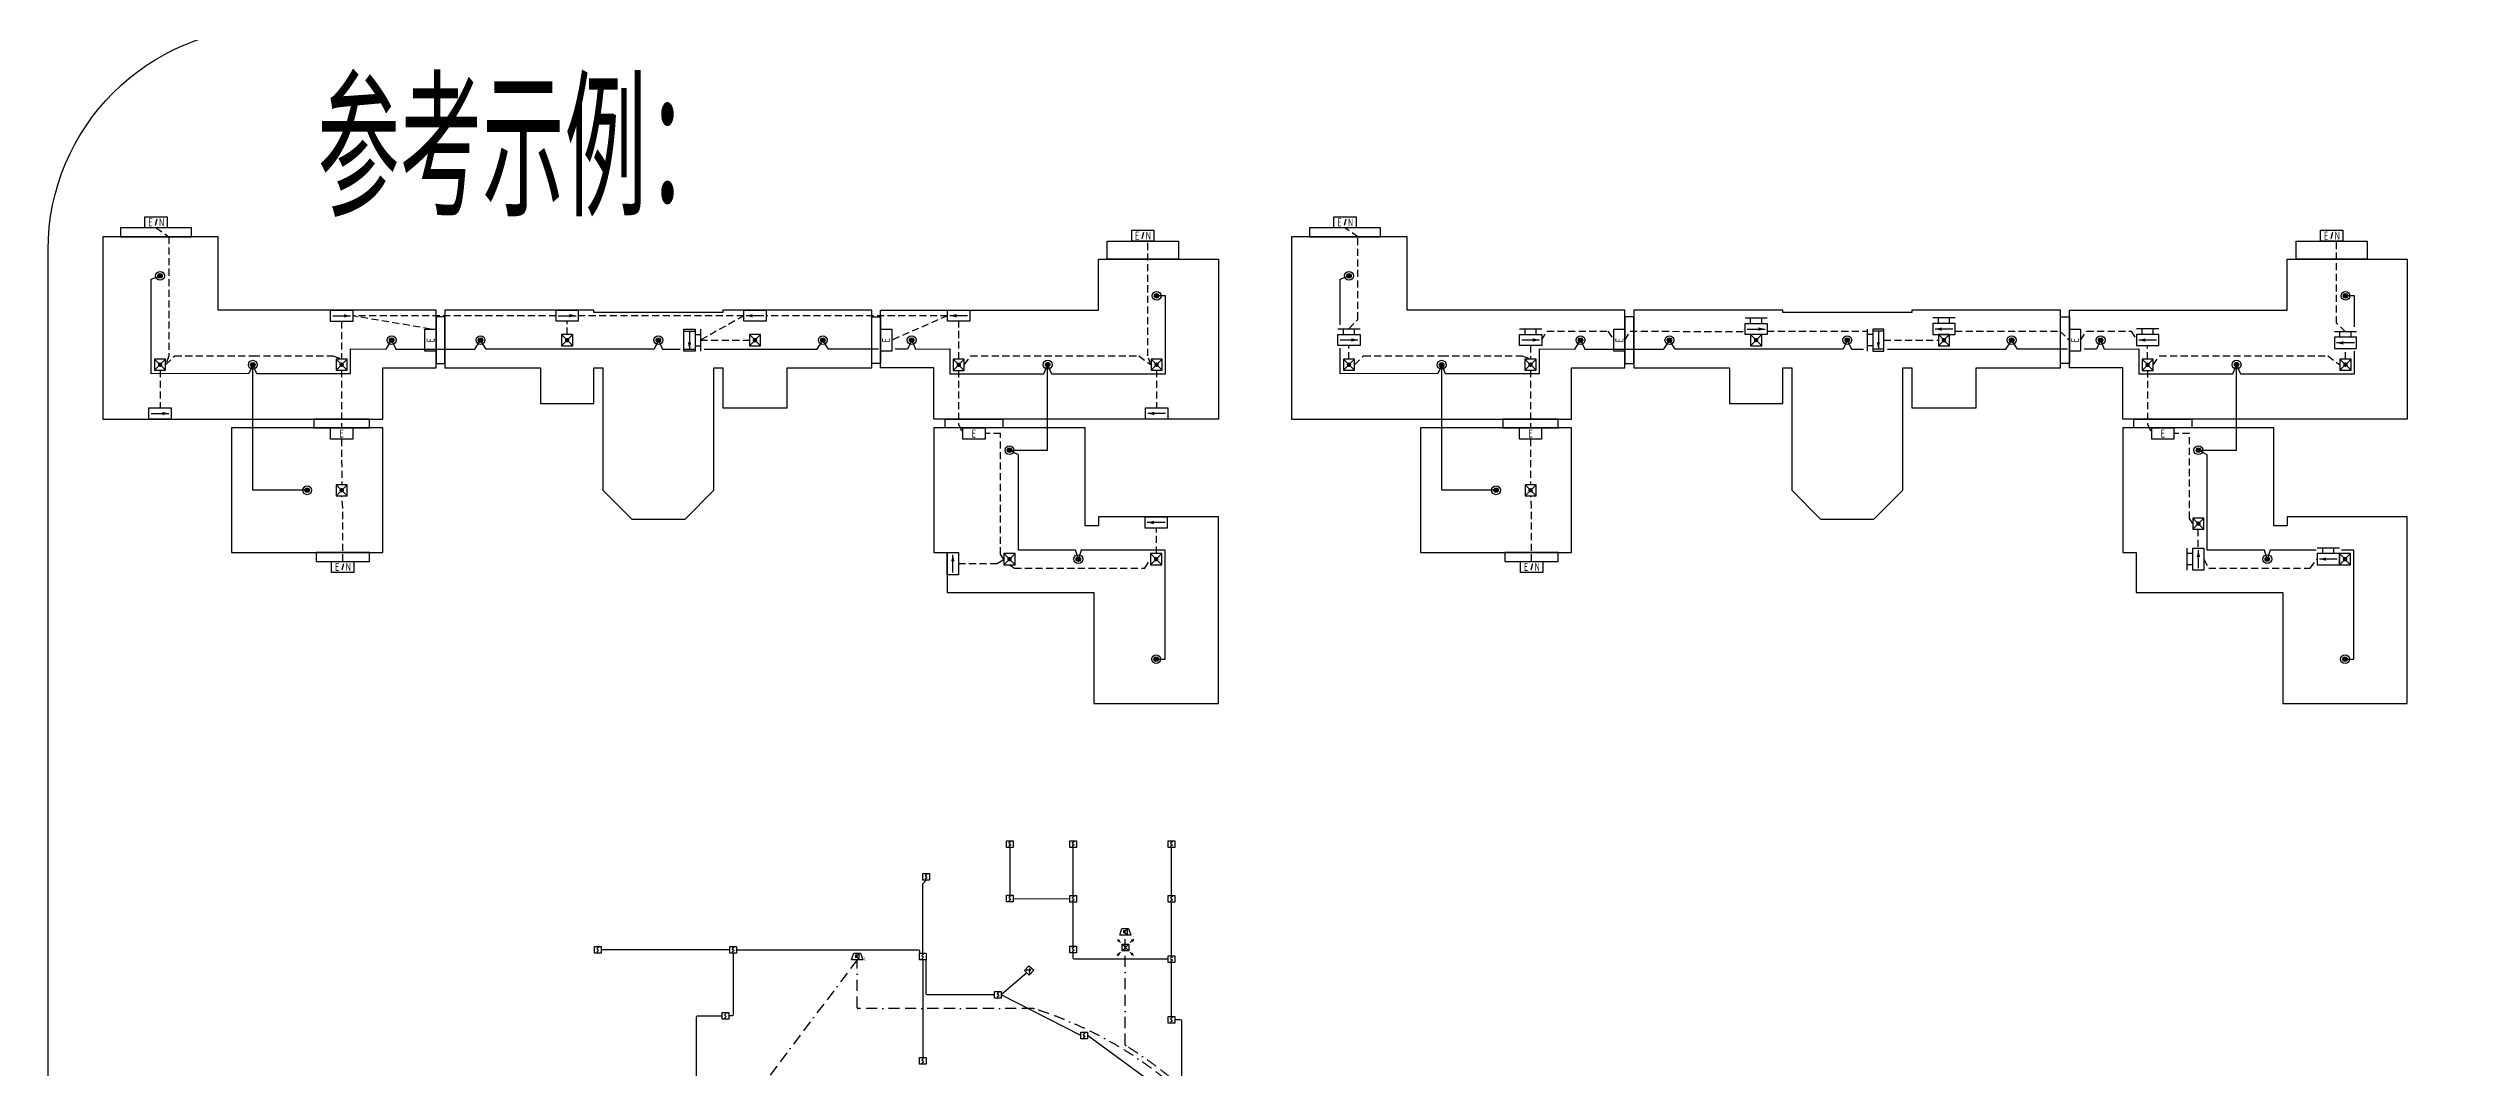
# Model space of a CAD drawing. Header units: millimetres. Extents: x 0 to 4164250, y 0 to 1261500.
# Drawn here: x 3644472 to 3752680, y 196974 to 242845 of the extents above; entities that cross this region are included whole.
import ezdxf
from ezdxf.enums import TextEntityAlignment as Align

# ---------------------------------------------------------------- set-up
doc = ezdxf.new("R2010")
doc.units = ezdxf.units.MM
doc.header["$LTSCALE"] = 1000
doc.linetypes.add('BORDER', pattern=[1.75, 0.5, -0.25, 0.5, -0.25, 0, -0.25])
doc.linetypes.add('HIDDEN', pattern=[9.525, 6.35, -3.175])
for name, color, linetype in [('E-BRST-WIRE', 4, 'BORDER'), ('E-FAS-DEVC', 3, 'Continuous'), ('E-FAS-WIRE', 4, 'Continuous'), ('E-LITE-LITE', 3, 'Continuous'), ('E-LITE-WIRE', 4, 'Continuous'), ('E-LITE-WIRE2', 4, 'HIDDEN'), ('E-REQU-WALL', 2, 'Continuous'), ('E-SHET-PROF', 1, 'Continuous'), ('E-UNIV-DIAG', 2, 'Continuous'), ('E-UNIV-EL', 140, 'Continuous'), ('E-UNIV-NOTE', 6, 'Continuous'), ('H-DAPP-GRIL', 11, 'Continuous')]:
    doc.layers.add(name, color=color, linetype=linetype)
doc.styles.add('TH-STYLE3', font='tssdeng.shx', dxfattribs={"width": 0.65, "bigfont": 'tssdchn.shx'})

# ---------------------------------------------------------------- blocks, each defined once
blk = doc.blocks.new('FK-散流器')
at = {"color": 8, "linetype": 'HIDDEN'}
for p, q in [((-120, 120), (-102, 89)), ((-120, 120), (-89, 102)), ((-102, 89), (-106, 106)), ((-89, 102), (-106, 106)), ((-72, 72), (-106, 106)), ((72, 72), (106, 106)), ((120, 120), (89, 102)), ((89, 102), (106, 106)), ((120, 120), (102, 89)), ((102, 89), (106, 106)), ((-120, -120), (-102, -89)), ((-120, -120), (-89, -102)), ((-72, -72), (-106, -106)), ((-102, -89), (-106, -106)), ((-89, -102), (-106, -106)), ((72, -72), (106, -106)), ((89, -102), (106, -106)), ((120, -120), (89, -102)), ((120, -120), (102, -89)), ((102, -89), (106, -106))]:
    blk.add_line(p, q, dxfattribs=at)
at = {"linetype": 'HIDDEN', "ltscale": 0.2}
for p, q in [((-50, -50), (50, 50)), ((50, -50), (-50, 50)), ((50, 50), (-50, 50)), ((-50, 50), (-50, -50)), ((50, -50), (50, 50)), ((-50, -50), (50, -50))]:
    blk.add_line(p, q, dxfattribs=at)
blk = doc.blocks.new('E-BFAS110')
blk.add_lwpolyline([(-1.5, -1.5), (-1.5, 1.5), (1.5, 1.5), (1.5, -1.5)], close=True)
at = {"layer": 'E-UNIV-EL'}
blk.add_lwpolyline([(0.4, 1.1), (-0.4, 0.4), (0.4, -0.4), (-0.4, -1.1)], dxfattribs=at)
blk = doc.blocks.new('E-BFAS610')
blk.add_lwpolyline([(-1.5, -1.5), (-1.5, 1.5), (1.5, 1.5), (1.5, -1.5)], close=True)
at = {"layer": 'E-UNIV-EL'}
for p, q in [((0, 0), (0, -1)), ((-0.5, -0.5), (0.5, -0.5))]:
    blk.add_line(p, q, dxfattribs=at)
blk.add_arc((0, 1), 1, 180, 0, dxfattribs=at)
blk = doc.blocks.new('E-BFAS410-2')
blk.add_lwpolyline([(-2.5, -1.5), (-1.5, 1.5), (1.5, 1.5), (2.5, -1.5)], close=True)
at = {"layer": 'E-UNIV-EL'}
for p, q in [((0, 0.5), (-0.8, 0.5)), ((-0.8, 0.5), (-0.8, -0.5)), ((0, 0.5), (0.8, 1.2)), ((0, -0.5), (0, 0.5)), ((0.8, 1.2), (0.8, -1.2)), ((0, -0.5), (-0.8, -0.5)), ((0, -0.5), (0.8, -1.2))]:
    blk.add_line(p, q, dxfattribs=at)
at = {"layer": 'E-UNIV-EL', "style": 'TH-STYLE3', "width": 0.5}
blk.add_attdef('F', text='', height=1.5, dxfattribs=at).set_placement((3.5, -1.2), align=Align.MIDDLE)
blk = doc.blocks.new('E-BFEL100')
blk.add_lwpolyline([(-2.5, 1.25), (2.5, 1.25), (2.5, -1.25), (-2.5, -1.25)], close=True)
at = {"layer": 'E-UNIV-EL', "style": 'TH-STYLE3', "width": 0.7}
blk.add_attdef('T', text='', height=1.8, dxfattribs=at).set_placement((0, 0), align=Align.MIDDLE)
blk = doc.blocks.new('E-BFEL140')
blk.add_lwpolyline([(-2.5, 1.25), (2.5, 1.25), (2.5, -1.25), (-2.5, -1.25)], close=True)
at = {"layer": 'E-UNIV-EL'}
blk.add_line((0.19, 0.72), (-0.19, -0.72), dxfattribs=at)
at = {"layer": 'E-UNIV-EL', "style": 'TH-STYLE3', "width": 0.7}
for p in [(-1.25, 0), (1.25, 0)]:
    blk.add_attdef('T', text='', height=1.8, dxfattribs=at).set_placement(p, align=Align.MIDDLE)
blk = doc.blocks.new('E-BFEL200')
blk.add_lwpolyline([(-2.5, 1.25), (2.5, 1.25), (2.5, -1.25), (-2.5, -1.25)], close=True)
at = {"layer": 'E-UNIV-EL'}
blk.add_line((-2, 0), (2, 0), dxfattribs=at)
blk.add_lwpolyline([(0.5, 0, 0.75, 0, 0), (2, 0, 0, 0, 0)], format="xyseb", dxfattribs=at)
blk = doc.blocks.new('E-BFEL201-1')
for p, q in [((-2.5, 2.5), (2.5, 2.5)), ((-1.25, 1.25), (-1.25, 2.5)), ((1.25, 1.25), (1.25, 2.5))]:
    blk.add_line(p, q)
blk.add_lwpolyline([(-2.5, 1.25), (2.5, 1.25), (2.5, -1.25), (-2.5, -1.25)], close=True)
at = {"layer": 'E-UNIV-EL'}
for p, q in [((-2, -1.25), (-2, 1.25)), ((-2, 0), (2, 0)), ((2, -1.25), (2, 1.25))]:
    blk.add_line(p, q, dxfattribs=at)
blk.add_lwpolyline([(0.5, 0, 0.75, 0, 0), (2, 0, 0, 0, 0)], format="xyseb", dxfattribs=at)
blk = doc.blocks.new('E-BFEL201')
for p, q in [((-2.5, 2.5), (2.5, 2.5)), ((-1.25, 1.25), (-1.25, 2.5)), ((1.25, 1.25), (1.25, 2.5))]:
    blk.add_line(p, q)
blk.add_lwpolyline([(-2.5, 1.25), (2.5, 1.25), (2.5, -1.25), (-2.5, -1.25)], close=True)
at = {"layer": 'E-UNIV-EL'}
blk.add_line((-2, 0), (2, 0), dxfattribs=at)
blk.add_lwpolyline([(0.5, 0, 0.75, 0, 0), (2, 0, 0, 0, 0)], format="xyseb", dxfattribs=at)
blk = doc.blocks.new('E-BL201')
at = {"const_width": 0.5}
blk.add_lwpolyline([(-0.25, 0, 1), (0.25, 0, 1)], format="xyb", close=True, dxfattribs=at)
for radius in [1, 0.5]:
    blk.add_circle((0, 0), radius)
blk = doc.blocks.new('E-BFEL800')
for p, q in [((-1.25, -1.25), (1.25, 1.25)), ((1.25, -1.25), (-1.25, 1.25))]:
    blk.add_line(p, q)
blk.add_lwpolyline([(-1.25, -1.25), (1.25, -1.25), (1.25, 1.25), (-1.25, 1.25)], close=True)
at = {"const_width": 0.5}
blk.add_lwpolyline([(-0.25, 0, 1), (0.25, 0, 1)], format="xyb", close=True, dxfattribs=at)

msp = doc.modelspace()

# ---------------------------------------------------------------- linework, layer by layer
at = {"layer": 'E-BRST-WIRE'}
for points in [[(3696231.79, 194924.2), (3696231.79, 195380.15, 0.199909247), (3696217.01, 195415.64, 0.057579046), (3692965.42, 197973.43, -0.26048665), (3692941.62, 198016.01), (3692941.62, 202942.42)], [(3696031.79, 194774.2), (3696031.79, 195296.59, 0.201125221), (3696016.84, 195332.24, 0.118777925), (3688857.17, 199628.24, 0.076144438), (3688782.34, 199639.7), (3680928.08, 199639.7, -0.414213562), (3680878.08, 199689.7), (3680878.08, 201837.42)]]:
    msp.add_lwpolyline(points, format="xyb", dxfattribs=at)
msp.add_lwpolyline([(3680878.08, 201837.42), (3674090.67, 192858.2)], dxfattribs=at)
at = {"layer": 'E-FAS-WIRE'}
for points in [[(3687746.4, 206894.18), (3687746.4, 204744.18)], [(3690596.4, 204731.07), (3690596.4, 206894.18)], [(3695021.41, 204731.07), (3695021.41, 206894.18)], [(3687896.4, 204594.59), (3690446.4, 204580.66)], [(3690596.4, 202450.72), (3690596.4, 204431.07)], [(3695021.41, 202010.72), (3695021.41, 204431.07)], [(3675146.4, 202290.64), (3669354.89, 202290.64)], [(3683828.08, 201837.42), (3683828.08, 197439.25)], [(3695021.41, 199285.72), (3695021.41, 201710.72)], [(3688512.95, 201246.06), (3687362.06, 200260.67)], [(3690939.85, 198428), (3687362.06, 200260.67)], [(3695328.86, 195434.49), (3691239.85, 198428)]]:
    msp.add_lwpolyline(points, dxfattribs=at)
for points in [[(3683828.08, 202137.42), (3683828.08, 205219.51, -0.173654471), (3683839.45, 205251.25), (3683977.95, 205419.83)], [(3675296.4, 202140.64), (3675296.4, 199369.17, -0.414213562), (3675246.4, 199319.17), (3675096.4, 199319.17)], [(3675446.4, 202290.64), (3683628.08, 202290.64, -0.414213562), (3683678.08, 202240.64), (3683678.08, 202137.42)], [(3687062.06, 200260.67), (3684028.08, 200260.67, -0.414213562), (3683978.08, 200310.67), (3683978.08, 201837.42)], [(3694871.41, 201860.72), (3690646.4, 201860.72, -0.414213562), (3690596.4, 201910.72), (3690596.4, 202150.72)], [(3673646.4, 194472.01), (3673646.4, 199269.17, -0.414213562), (3673696.4, 199319.17), (3674796.4, 199319.17)], [(3695478.86, 195584.49), (3695478.86, 199085.72, 0.414213562), (3695428.86, 199135.72), (3695171.41, 199135.72)]]:
    msp.add_lwpolyline(points, format="xyb", dxfattribs=at)
at = {"layer": 'E-LITE-WIRE', "elevation": 0}
for points in [[(3653683.4, 228601.52), (3653505.74, 228204.81), (3649111.53, 228200.5), (3649111.53, 232456.75), (3649511.52, 232601.52)], [(3683330.32, 229707.75), (3683494.7, 229308.04), (3685048.3, 229310.78), (3685048.3, 228200.47), (3689279.01, 228200.47), (3689449.07, 228604.81), (3689619.13, 228200.47), (3694751.32, 228200.47), (3694751.32, 231702.56), (3694351.32, 231702.56)], [(3702607.58, 230401.19), (3702607.58, 232456.68), (3703007.57, 232601.45)], [(3748247.37, 230305.95), (3748247.37, 231702.49), (3747847.37, 231702.49)], [(3653683.4, 228601.52), (3653845.55, 228201.52), (3658084, 228201.52), (3658084, 229316.24), (3659678.11, 229308.57), (3659930.71, 229708.57)], [(3659930.71, 229708.57), (3660120.81, 229308.57), (3663671.16, 229308.57), (3663930.71, 229708.57)], [(3671930.71, 229708.57), (3671740.61, 229308.57), (3664190.26, 229308.57), (3663930.71, 229708.57)], [(3671930.71, 229708.57), (3672120.81, 229308.57), (3672907.31, 229308.57)], [(3673988.52, 229308.57), (3679071.16, 229308.57), (3679330.71, 229708.57)], [(3681834.95, 229308.57), (3679590.26, 229308.57), (3679330.71, 229708.57)], [(3683330.71, 229708.57), (3683140.61, 229308.57), (3682584.65, 229308.57)], [(3707179.45, 228601.45), (3707341.6, 228201.45), (3711580.05, 228201.45), (3711580.05, 229316.17), (3713174.16, 229308.5), (3713426.76, 229708.5)], [(3713426.76, 229708.5), (3713616.86, 229308.5), (3717167.2, 229308.5), (3717426.76, 229708.5)], [(3725426.76, 229708.5), (3725236.65, 229308.5), (3717686.31, 229308.5), (3717426.76, 229708.5)], [(3725426.76, 229708.5), (3725616.86, 229308.5), (3726160.31, 229308.5)], [(3727241.52, 229308.5), (3732567.2, 229308.5), (3732826.76, 229708.5)], [(3735331, 229308.5), (3733086.31, 229308.5), (3732826.76, 229708.5)], [(3736826.76, 229708.5), (3736636.65, 229308.5), (3736080.7, 229308.5)], [(3736826.37, 229707.68), (3736990.75, 229307.97), (3738544.34, 229310.71), (3738544.34, 228200.4), (3742775.06, 228200.4), (3742945.12, 228604.74), (3743115.18, 228200.4), (3748247.37, 228200.4), (3748247.37, 229209.7)], [(3656130.73, 222958.09), (3653683.4, 222958.09), (3653683.4, 228601.52)], [(3694330.72, 215358.58), (3694730.72, 215358.49), (3694731.81, 220257.76), (3690954.94, 220257.76), (3690830.9, 219858.76), (3690706.86, 220257.76), (3688133.3, 220257.76), (3688132.65, 224554.82), (3687732.62, 224758.48), (3689449.07, 224758.48), (3689449.07, 228604.81)], [(3707179.45, 228601.45), (3707001.79, 228204.74), (3702607.58, 228200.43), (3702607.58, 229342.8)], [(3709626.77, 222958.02), (3707179.45, 222958.02), (3707179.45, 228601.45)], [(3746525.92, 220257.69), (3744450.98, 220257.69), (3744326.94, 219858.69), (3744202.9, 220257.69), (3741629.35, 220257.69), (3741628.7, 224554.75), (3741228.67, 224758.41), (3742945.12, 224758.41), (3742945.12, 228604.74)], [(3747826.77, 215358.51), (3748226.77, 215358.42), (3748227.86, 220257.69), (3747672.88, 220257.69)]]:
    msp.add_lwpolyline(points, dxfattribs=at)
at = {"layer": 'E-LITE-WIRE2', "ltscale": 0.05, "elevation": 0}
for points in [[(3649330.71, 234758.57), (3649911.53, 234355.17), (3649911.53, 229001.26), (3649761.53, 228604.81)], [(3694101.32, 228604.81), (3693951.32, 229000.47), (3693951.32, 234157.58)], [(3703007.58, 230219.03), (3703407.58, 230644.65), (3703407.58, 234355.17), (3702826.76, 234758.57)], [(3747847.37, 230086.49), (3747447.37, 230472.8), (3747447.37, 234157.58)], [(3657680.71, 230550.97), (3657680.71, 228854.81)], [(3667330.71, 230808.62), (3658180.71, 230800.97)], [(3661680.6, 230208.39), (3658180.71, 230800.97)], [(3667830.71, 229958.57), (3667830.71, 230558.62)], [(3685448.3, 228850.47), (3685448.3, 230558.22)], [(3673830.71, 229708.57), (3676030.71, 229708.57)], [(3703007.58, 228854.81), (3703007.58, 229469.03)], [(3711176.76, 229467.92), (3711176.76, 228854.81)], [(3711679.21, 229717.92), (3711915.42, 230117.23), (3714656.27, 230109.18), (3714926.64, 229708.39)], [(3715426.64, 229709.49), (3715662.86, 230108.8), (3720826.76, 230100.3)], [(3721826.76, 230108.57), (3726326.76, 230108.57)], [(3727076.76, 229708.57), (3729526.76, 229708.57)], [(3730282.16, 230108.41), (3734996.19, 230105.54), (3735427.78, 229705.28)], [(3735926.76, 229708.39), (3736199.47, 230106.74), (3738204.58, 230110.98), (3738444.34, 229711.49)], [(3738944.34, 228850.47), (3738944.34, 229461.49)], [(3649511.53, 228354.81), (3649511.53, 226658.37)], [(3649761.53, 228604.81), (3650170.71, 229001.27), (3653683.4, 229001.52)], [(3653683.4, 229001.52), (3657284, 229001.52), (3657680.71, 228854.81)], [(3657680.71, 228354.81), (3657680.71, 225758.57)], [(3685443.24, 228350.47), (3685443.24, 225925.18), (3685630.73, 225507.29)], [(3685698.3, 228600.47), (3685979.33, 229000.47), (3693551.93, 229000.47), (3694101.32, 228604.81)], [(3694351.32, 228354.81), (3694351.32, 226658.57)], [(3703257.58, 228604.81), (3703666.76, 229001.27), (3707179.45, 229001.52)], [(3707179.45, 229001.52), (3710780.05, 229001.52), (3711176.76, 228854.81)], [(3711176.76, 228354.81), (3711176.76, 225758.57)], [(3738939.29, 228350.47), (3738939.29, 225925.18), (3739126.77, 225507.29)], [(3739194.34, 228600.47), (3739475.38, 229000.47), (3747047.97, 229000.47), (3747597.37, 228604.81)], [(3747847.37, 228854.81), (3747847.37, 229336.49)], [(3657680.71, 225258.5), (3657682.29, 223206.49)], [(3687481.62, 219857.76), (3687333.33, 220073.46), (3687332.51, 225507.29), (3686630.73, 225507.29)], [(3711176.76, 225258.5), (3711178.34, 223206.49)], [(3740977.67, 221457.76), (3740829.38, 221691.18), (3740828.55, 225507.29), (3740126.77, 225507.29)], [(3657730.73, 219758.57), (3657730.73, 222166.62), (3657682.29, 222706.49)], [(3711226.77, 219758.57), (3711226.77, 222166.62), (3711178.34, 222706.49)], [(3694345.74, 220108.76), (3694345.74, 221257.61)], [(3741209.6, 221207.76), (3741209.6, 220351.03)], [(3685430.75, 219658.57), (3687177.73, 219658.57), (3687481.62, 219857.76)], [(3687731.62, 219607.76), (3687951.22, 219457.76), (3693820.52, 219457.76), (3694080.72, 219858.72)], [(3741477.67, 219857.8), (3741694.15, 219457.76), (3746254.31, 219457.76), (3746576.77, 219858.76)]]:
    msp.add_lwpolyline(points, dxfattribs=at)
at = {"layer": 'E-LITE-WIRE2', "ltscale": 0.05}
for points in [[(3675780.71, 230808.22), (3668330.71, 230808.62)], [(3675780.71, 230808.22), (3673830.71, 229708.57)], [(3684948.4, 230808.22), (3676780.71, 230808.22)], [(3684948.4, 230808.22), (3682430.71, 229708.39)]]:
    msp.add_lwpolyline(points, dxfattribs=at)
at = {"layer": 'E-REQU-WALL', "color": 9, "elevation": 0}
for points in [[(3652128.19, 234358.57), (3646930.72, 234358.57), (3646930.71, 226158.57), (3659530.75, 226157.6), (3659530.71, 228458.57), (3661930.71, 228458.57), (3661930.71, 231050.97), (3652130.75, 231050.97)], [(3705624.24, 234358.57), (3700426.77, 234358.57), (3700426.76, 226158.57), (3713026.79, 226157.6), (3713026.76, 228458.57), (3715426.76, 228458.57), (3715426.76, 231050.97), (3705626.8, 231050.97)], [(3666630.71, 228458.57), (3666630.71, 226858.57), (3669030.71, 226858.57), (3669030.71, 228458.57), (3669430.58, 228458.57), (3669430.59, 222957.7), (3670730.71, 221658.57), (3673130.71, 221658.57), (3674430.58, 222957.71), (3674430.75, 228457.72), (3674830.75, 228457.71), (3674830.75, 226658.57), (3677730.71, 226658.57), (3677730.71, 228458.57), (3681530.71, 228458.57), (3681530.71, 231058.57), (3674830.75, 231058.72), (3674830.75, 230957.61), (3669032.11, 230958.57), (3669030.71, 231058.57), (3662330.71, 231058.88), (3662330.71, 228458.57)], [(3720126.76, 228458.57), (3720126.76, 226858.57), (3722526.76, 226858.57), (3722526.76, 228458.57), (3722926.63, 228458.57), (3722926.64, 222957.7), (3724226.76, 221658.57), (3726626.76, 221658.57), (3727926.63, 222957.71), (3727926.79, 228457.72), (3728326.79, 228457.71), (3728326.79, 226658.57), (3731226.76, 226658.57), (3731226.76, 228458.57), (3735026.76, 228458.57), (3735026.76, 231058.57), (3728326.79, 231058.72), (3728326.79, 230957.61), (3722528.16, 230958.57), (3722526.76, 231058.57), (3715826.76, 231058.88), (3715826.76, 228458.57)], [(3652730.71, 225757.6), (3652730.71, 220158.57), (3659530.75, 220158.57), (3659530.75, 225757.6)], [(3684930.75, 220158.57), (3684930.75, 218357.57), (3691530.71, 218358.57), (3691530.74, 213358.57), (3697130.71, 213358.6), (3697130.66, 221757.61), (3691730.75, 221757.61), (3691730.75, 221357.6), (3691130.75, 221358.57), (3691130.75, 225758.57), (3684330.71, 225757.6), (3684330.75, 220158.57)], [(3706226.76, 225757.6), (3706226.76, 220158.57), (3713026.79, 220158.57), (3713026.79, 225757.6)], [(3738426.79, 220158.57), (3738426.79, 218357.57), (3745026.76, 218358.57), (3745026.78, 213358.57), (3750626.76, 213358.6), (3750626.71, 221757.61), (3745226.79, 221757.61), (3745226.79, 221357.6), (3744626.79, 221358.57), (3744626.79, 225758.57), (3737826.76, 225757.6), (3737826.79, 220158.57)]]:
    msp.add_lwpolyline(points, close=True, dxfattribs=at)
at = {"layer": 'E-REQU-WALL', "color": 9}
for points in [[(3681930.71, 231058.57), (3691730.75, 231057.6), (3691730.64, 233357.6), (3697130.71, 233357.6), (3697130.71, 226158.57), (3684330.71, 226158.57), (3684330.58, 228457.6), (3681930.71, 228457.6)], [(3735426.76, 231058.57), (3745226.79, 231057.6), (3745226.69, 233357.6), (3750626.76, 233357.6), (3750626.76, 226158.57), (3737826.76, 226158.57), (3737826.63, 228457.6), (3735426.76, 228457.6)]]:
    msp.add_lwpolyline(points, close=True, dxfattribs=at)
at = {"layer": 'E-SHET-PROF', "color": 9, "elevation": 0}
for points in [[(3650930.71, 234758.57), (3647730.72, 234758.57), (3647730.72, 234357.6), (3650930.71, 234357.6)], [(3692130.75, 234157.58), (3695330.58, 234157.58), (3695330.58, 233357.72), (3692130.75, 233357.72)], [(3704426.76, 234758.57), (3701226.77, 234758.57), (3701226.77, 234357.6), (3704426.76, 234357.6)], [(3745626.8, 234157.58), (3748826.63, 234157.58), (3748826.63, 233357.72), (3745626.8, 233357.72)], [(3662330.71, 230758.57), (3661930.71, 230758.57), (3661930.71, 228658.57), (3662330.71, 228658.57)], [(3681530.71, 230758.57), (3681930.71, 230758.57), (3681930.71, 228658.57), (3681530.71, 228658.57)], [(3715826.76, 230758.57), (3715426.76, 230758.57), (3715426.76, 228658.57), (3715826.76, 228658.57)], [(3735026.76, 230758.57), (3735426.76, 230758.57), (3735426.76, 228658.57), (3735026.76, 228658.57)], [(3658930.71, 226157.65), (3656430.71, 226157.65), (3656430.71, 225758.57), (3658930.71, 225758.57)], [(3684830.75, 226157.6), (3687430.71, 226157.6), (3687430.71, 225758.57), (3684830.75, 225758.57)], [(3712426.76, 226157.65), (3709926.76, 226157.65), (3709926.76, 225758.57), (3712426.76, 225758.57)], [(3738326.79, 226157.6), (3740926.76, 226157.6), (3740926.76, 225758.57), (3738326.79, 225758.57)], [(3658930.75, 220157.71), (3656530.71, 220157.71), (3656530.71, 219758.57), (3658930.75, 219758.57)], [(3712426.79, 220157.71), (3710026.76, 220157.71), (3710026.76, 219758.57), (3712426.79, 219758.57)]]:
    msp.add_lwpolyline(points, close=True, dxfattribs=at)
at = {"layer": 'E-UNIV-DIAG'}
msp.add_lwpolyline([(3834472.03, 131764.76), (3654472.03, 131764.76, -0.414213562), (3644472.03, 141764.76), (3644472.03, 233764.76, -0.414213562), (3654472.03, 243764.76), (3834472.03, 243764.76, -0.414213562), (3844472.03, 233764.76), (3844472.03, 141764.76, -0.414213562)], format="xyb", close=True, dxfattribs=at)

# ---------------------------------------------------------------- block references
at = {"layer": 'E-FAS-DEVC', "xscale": 100, "yscale": 100, "zscale": 100}
for p in [(3687746.4, 207044.18), (3690596.4, 207044.18), (3695021.41, 207044.18), (3683977.95, 205569.83), (3687746.4, 204594.18), (3690596.4, 204581.07), (3695021.41, 204581.07), (3669204.89, 202290.64), (3675296.4, 202290.64), (3690596.4, 202300.72), (3683828.08, 201987.42), (3695021.41, 201860.72), (3687212.06, 200260.67), (3674946.4, 199319.17), (3695021.41, 199135.72), (3691089.85, 198428), (3683828.08, 197289.25)]:
    msp.add_blockref('E-BFAS110', p, dxfattribs=at)
at = {"layer": 'E-FAS-DEVC', "xscale": 100, "yscale": 100, "zscale": 100, "rotation": 1.234277119043157e-07}
for p in [(3692941.62, 203092.42), (3680878.08, 201987.42)]:
    msp.add_blockref('E-BFAS410-2', p, dxfattribs=at).add_auto_attribs({'F': 'C'})
at = {"layer": 'E-FAS-DEVC', "xscale": 100, "yscale": 100, "zscale": 100, "rotation": 137.4337311011327}
msp.add_blockref('E-BFAS610', (3688614.42, 201356.53), dxfattribs=at)
at = {"layer": 'E-LITE-LITE'}
ref = msp.add_blockref('E-BFEL140', (3649330.71, 235008.57, 0), dxfattribs=dict(at, xscale=200, yscale=200, zscale=200))
ref.add_attrib('T', 'N', dxfattribs={"layer": 'E-UNIV-EL', "height": 360, "style": 'TH-STYLE3', "width": 0.7}).set_placement((3649580.71, 235008.57, 0), align=Align.MIDDLE)
ref.add_attrib('T', 'E', dxfattribs={"layer": 'E-UNIV-EL', "height": 360, "style": 'TH-STYLE3', "width": 0.7}).set_placement((3649080.71, 235008.57, 0), align=Align.MIDDLE)
ref = msp.add_blockref('E-BFEL140', (3702826.76, 235008.57, 0), dxfattribs=dict(at, xscale=200, yscale=200, zscale=200))
ref.add_attrib('T', 'N', dxfattribs={"layer": 'E-UNIV-EL', "height": 360, "style": 'TH-STYLE3', "width": 0.7}).set_placement((3703076.76, 235008.57, 0), align=Align.MIDDLE)
ref.add_attrib('T', 'E', dxfattribs={"layer": 'E-UNIV-EL', "height": 360, "style": 'TH-STYLE3', "width": 0.7}).set_placement((3702576.76, 235008.57, 0), align=Align.MIDDLE)
ref = msp.add_blockref('E-BFEL140', (3693730.67, 234407.58, 0), dxfattribs=dict(at, xscale=200, yscale=200, zscale=200))
ref.add_attrib('T', 'N', dxfattribs={"layer": 'E-UNIV-EL', "height": 360, "style": 'TH-STYLE3', "width": 0.7}).set_placement((3693980.67, 234407.58, 0), align=Align.MIDDLE)
ref.add_attrib('T', 'E', dxfattribs={"layer": 'E-UNIV-EL', "height": 360, "style": 'TH-STYLE3', "width": 0.7}).set_placement((3693480.67, 234407.58, 0), align=Align.MIDDLE)
ref = msp.add_blockref('E-BFEL140', (3747226.71, 234407.58, 0), dxfattribs=dict(at, xscale=200, yscale=200, zscale=200))
ref.add_attrib('T', 'N', dxfattribs={"layer": 'E-UNIV-EL', "height": 360, "style": 'TH-STYLE3', "width": 0.7}).set_placement((3747476.71, 234407.58, 0), align=Align.MIDDLE)
ref.add_attrib('T', 'E', dxfattribs={"layer": 'E-UNIV-EL', "height": 360, "style": 'TH-STYLE3', "width": 0.7}).set_placement((3746976.71, 234407.58, 0), align=Align.MIDDLE)
at = {"layer": 'E-LITE-LITE', "yscale": 200, "zscale": 200}
for name, p, xscale in [('E-BL201', (3649511.52, 232601.52, 0), 200), ('E-BL201', (3703007.57, 232601.45, 0), 200), ('E-BL201', (3694351.32, 231702.56, 0), 200), ('E-BL201', (3747847.37, 231702.49, 0), 200), ('E-BFEL200', (3657680.71, 230800.97, 0), 200), ('E-BFEL200', (3667830.71, 230808.62, 0), 200), ('E-BFEL201', (3721326.76, 230206.35, 0), 200), ('E-BFEL201', (3729782.16, 230206.35, 0), -200), ('E-BL201', (3659930.71, 229708.57, 0), 200), ('E-BL201', (3663930.71, 229708.57, 0), 200), ('E-BFEL800', (3667830.71, 229708.57, 0), 200), ('E-BL201', (3671930.71, 229708.57, 0), 200), ('E-BFEL800', (3676280.71, 229708.57, 0), 200), ('E-BL201', (3679330.71, 229708.57, 0), 200), ('E-BL201', (3683330.71, 229708.57, 0), 200), ('E-BFEL201', (3703010.03, 229719.03, 0), 200), ('E-BFEL201', (3711179.21, 229717.92, 0), 200), ('E-BL201', (3713426.76, 229708.5, 0), 200), ('E-BL201', (3717426.76, 229708.5, 0), 200), ('E-BFEL800', (3721326.76, 229708.57, 0), 200), ('E-BL201', (3725426.76, 229708.5, 0), 200), ('E-BFEL800', (3729776.76, 229708.57, 0), 200), ('E-BL201', (3732826.76, 229708.5, 0), 200), ('E-BL201', (3736826.76, 229708.5, 0), 200), ('E-BFEL201', (3738944.34, 229711.49, 0), -200), ('E-BFEL201', (3747847.37, 229586.49, 0), -200), ('E-BFEL800', (3649511.53, 228604.81, 0), 200), ('E-BL201', (3653683.4, 228601.52, 0), 200), ('E-BFEL800', (3657680.71, 228604.81, 0), 200), ('E-BFEL800', (3685448.3, 228600.47, 0), 200), ('E-BL201', (3689449.07, 228604.81, 0), 200), ('E-BFEL800', (3694351.32, 228604.81, 0), 200), ('E-BFEL800', (3703007.58, 228604.81, 0), 200), ('E-BL201', (3707179.45, 228601.45, 0), 200), ('E-BFEL800', (3711176.76, 228604.81, 0), 200), ('E-BFEL800', (3738944.34, 228600.47, 0), 200), ('E-BL201', (3742945.12, 228604.74, 0), 200), ('E-BFEL800', (3747847.37, 228604.81, 0), 200), ('E-BFEL200', (3649511.53, 226408.37, 0), 200), ('E-BL201', (3687732.62, 224758.48, 0), 200), ('E-BL201', (3741228.67, 224758.41, 0), 200), ('E-BL201', (3656130.73, 222958.09, 0), 200), ('E-BFEL800', (3657682.29, 222956.49, 0), 200), ('E-BL201', (3709626.77, 222958.02, 0), 200), ('E-BFEL800', (3711178.34, 222956.49, 0), 200), ('E-BFEL800', (3741227.67, 221457.76, 0), 200), ('E-BFEL800', (3687731.62, 219857.76, 0), 200), ('E-BL201', (3690830.9, 219858.76, 0), 200), ('E-BFEL800', (3694330.72, 219858.76, 0), 200), ('E-BL201', (3744326.94, 219858.69, 0), 200), ('E-BFEL201', (3747076.77, 219858.76, 0), -200), ('E-BFEL800', (3747826.77, 219858.76, 0), 200), ('E-BL201', (3694330.72, 215358.58, 0), 200), ('E-BL201', (3747826.77, 215358.51, 0), 200)]:
    msp.add_blockref(name, p, dxfattribs=dict(at, xscale=xscale))
for name, p, xscale, rotation in [('E-BFEL200', (3676280.71, 230808.22), 200, 180), ('E-BFEL200', (3685448.4, 230808.22), 200, 180), ('E-BFEL201-1', (3673330.71, 229708.57, 0), 200, 270), ('E-BFEL201-1', (3726826.76, 229708.57, 0), -200, 90), ('E-BFEL200', (3694351.32, 226408.57), 200, 180), ('E-BFEL200', (3694330.72, 221507.61, 0), 200, 180.0000000338912), ('E-BFEL200', (3685180.75, 219658.57, 0), 200, 90.00000003389135), ('E-BFEL201', (3741227.67, 219857.76, 0), 200, 90)]:
    msp.add_blockref(name, p, dxfattribs=dict(at, xscale=xscale, rotation=rotation))
at = {"layer": 'E-LITE-LITE', "xscale": 200, "yscale": 200, "zscale": 200, "rotation": 90}
for p in [(3661680.6, 229708.39, 0), (3682180.71, 229708.39, 0), (3715176.64, 229708.39, 0), (3735676.76, 229708.39, 0)]:
    msp.add_blockref('E-BFEL100', p, dxfattribs=at).add_auto_attribs({'T': 'E'})
at = {"layer": 'E-LITE-LITE', "xscale": 200, "yscale": 200, "zscale": 200}
for p in [(3657680.71, 225508.5, 0), (3686130.73, 225507.29, 0), (3711176.76, 225508.5, 0), (3739626.77, 225507.29, 0)]:
    msp.add_blockref('E-BFEL100', p, dxfattribs=at).add_auto_attribs({'T': 'E'})
at = {"layer": 'E-LITE-LITE'}
ref = msp.add_blockref('E-BFEL140', (3657730.73, 219508.57, 0), dxfattribs=dict(at, xscale=200, yscale=200, zscale=200))
ref.add_attrib('T', 'N', dxfattribs={"layer": 'E-UNIV-EL', "height": 360, "style": 'TH-STYLE3', "width": 0.7}).set_placement((3657980.73, 219508.57, 0), align=Align.MIDDLE)
ref.add_attrib('T', 'E', dxfattribs={"layer": 'E-UNIV-EL', "height": 360, "style": 'TH-STYLE3', "width": 0.7}).set_placement((3657480.73, 219508.57, 0), align=Align.MIDDLE)
ref = msp.add_blockref('E-BFEL140', (3711226.77, 219508.57, 0), dxfattribs=dict(at, xscale=200, yscale=200, zscale=200))
ref.add_attrib('T', 'N', dxfattribs={"layer": 'E-UNIV-EL', "height": 360, "style": 'TH-STYLE3', "width": 0.7}).set_placement((3711476.77, 219508.57, 0), align=Align.MIDDLE)
ref.add_attrib('T', 'E', dxfattribs={"layer": 'E-UNIV-EL', "height": 360, "style": 'TH-STYLE3', "width": 0.7}).set_placement((3710976.77, 219508.57, 0), align=Align.MIDDLE)
at = {"layer": 'H-DAPP-GRIL', "xscale": -3.000000005309671, "yscale": 3.00000000530967, "zscale": 3.000000005309666, "rotation": 180.0000967760309}
msp.add_blockref('FK-散流器', (3692944.47, 202394.38), dxfattribs=at)

# ---------------------------------------------------------------- texts
at = {"layer": 'E-UNIV-NOTE', "style": 'TH-STYLE3', "width": 0.65}
msp.add_text('参考示例：', height=6000, dxfattribs=at).set_placement((3656594.44, 238264.76), align=Align.MIDDLE_LEFT)

doc.saveas('drawing.dxf')
